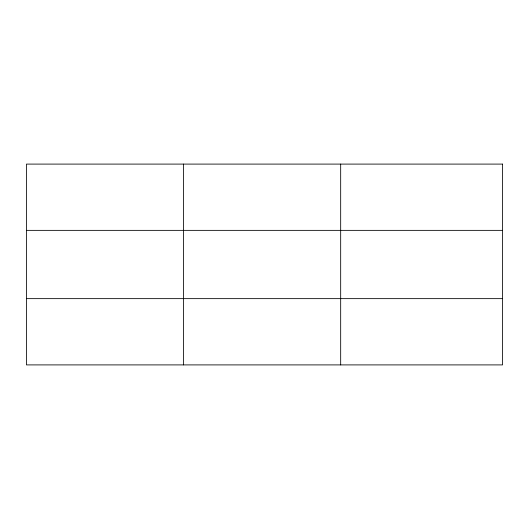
<?xml version="1.0" encoding="UTF-8"?>
<svg xmlns="http://www.w3.org/2000/svg" width="529" height="529" viewBox="0 0 529 529"><rect width="100%" height="100%" fill="white"/><g stroke="black" fill="none" stroke-linecap="round" stroke-linejoin="round"><path stroke-width="0.79" d="M183.563 164.096L183.563 364.904M340.676 164.096L340.676 364.904M26.45 230.36L502.55 230.36M26.45 298.64L502.55 298.64M502.55 164.096L502.55 364.904L26.45 364.904L26.45 164.096L502.55 164.096"/></g></svg>
